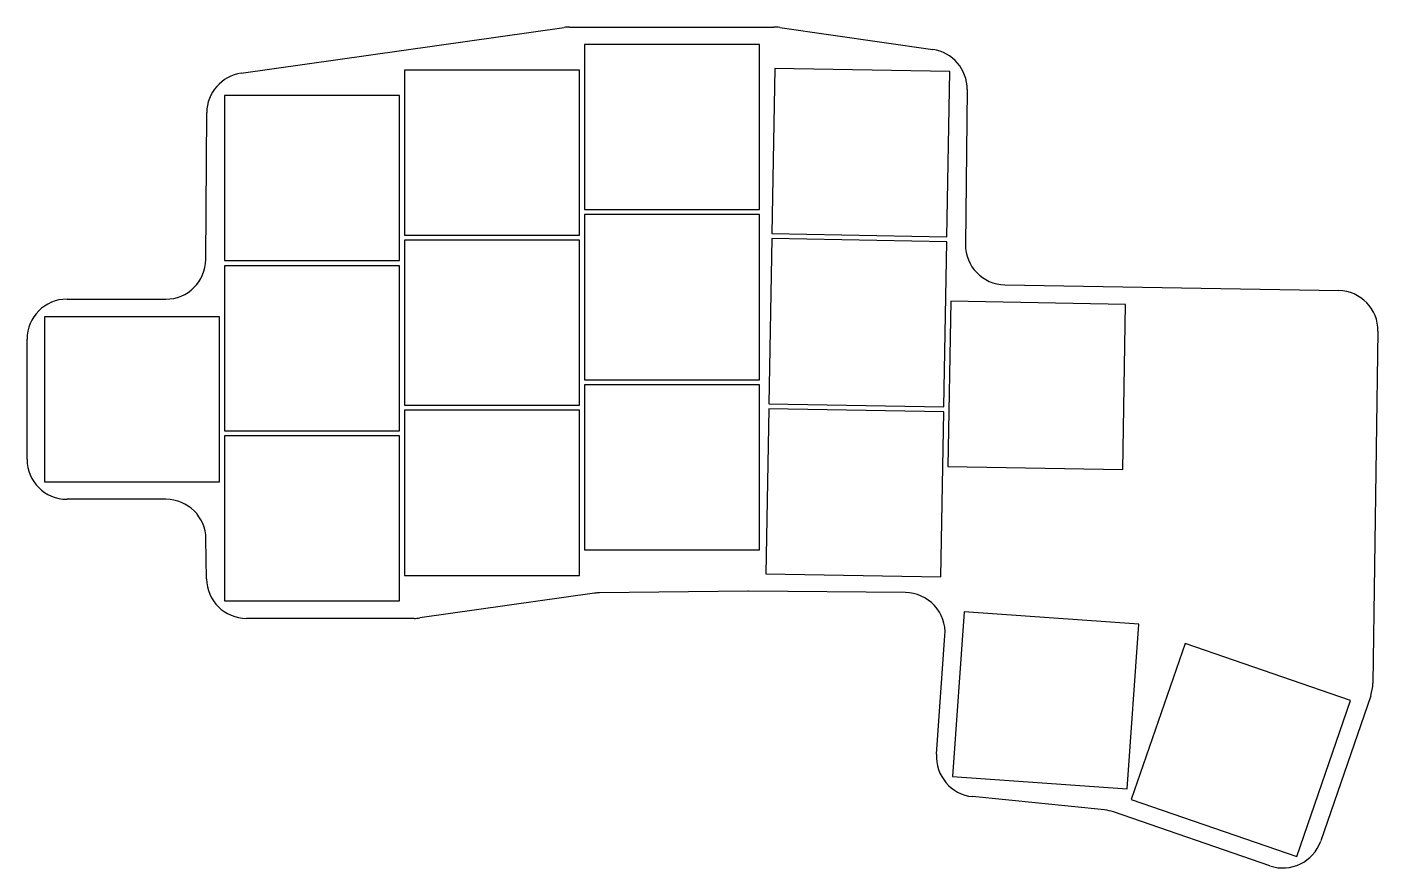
# Model space of a CAD drawing. Header units: millimetres. Extents: x 150 to 285, y -200 to -116.
import ezdxf

# ---------------------------------------------------------------- set-up
doc = ezdxf.new("R2010")
doc.units = ezdxf.units.MM

msp = doc.modelspace()

# ---------------------------------------------------------------- linework, layer by layer
for p, q in [((170.92, -120.42), (203.22, -115.84)), ((203.78, -115.8), (224.21, -115.8)), ((224.78, -115.84), (240.1, -118.04)), ((222.75, -117.55), (205.25, -117.55)), ((205.25, -117.55), (205.25, -134.05)), ((222.75, -134.05), (222.75, -117.55)), ((204.75, -120.1), (187.25, -120.1)), ((187.25, -120.1), (187.25, -136.6)), ((204.75, -136.6), (204.75, -120.1)), ((224.29, -119.95), (224, -136.45)), ((241.79, -120.26), (224.29, -119.95)), ((241.5, -136.76), (241.79, -120.26)), ((186.75, -122.65), (169.25, -122.65)), ((169.25, -122.65), (169.25, -139.15)), ((186.75, -139.15), (186.75, -122.65)), ((243.53, -122.04), (243.36, -137.52)), ((167.38, -139.03), (167.48, -124.35)), ((205.25, -134.05), (222.75, -134.05)), ((222.75, -134.55), (205.25, -134.55)), ((205.25, -134.55), (205.25, -151.05)), ((222.75, -151.05), (222.75, -134.55)), ((224, -136.45), (241.5, -136.76)), ((187.25, -136.6), (204.75, -136.6)), ((204.75, -137.1), (187.25, -137.1)), ((187.25, -137.1), (187.25, -153.6)), ((204.75, -153.6), (204.75, -137.1)), ((223.99, -136.95), (223.7, -153.45)), ((241.49, -137.26), (223.99, -136.95)), ((241.2, -153.75), (241.49, -137.26)), ((169.25, -139.15), (186.75, -139.15)), ((186.75, -139.65), (169.25, -139.65)), ((169.25, -139.65), (169.25, -156.15)), ((186.75, -156.15), (186.75, -139.65)), ((247.29, -141.56), (280.69, -142.14)), ((153.5, -143), (163.38, -143)), ((241.89, -143.21), (241.6, -159.71)), ((259.38, -143.52), (241.89, -143.21)), ((259.09, -160.02), (259.38, -143.52)), ((168.75, -144.75), (151.25, -144.75)), ((151.25, -144.75), (151.25, -161.25)), ((168.75, -161.25), (168.75, -144.75)), ((149.5, -159), (149.5, -147)), ((284.62, -146.2), (284.11, -181.38)), ((205.25, -151.05), (222.75, -151.05)), ((222.75, -151.55), (205.25, -151.55)), ((205.25, -151.55), (205.25, -168.05)), ((222.75, -168.05), (222.75, -151.55)), ((187.25, -153.6), (204.75, -153.6)), ((223.7, -153.95), (223.41, -170.45)), ((223.7, -153.45), (241.2, -153.75)), ((241.19, -154.25), (223.7, -153.95)), ((204.75, -154.1), (187.25, -154.1)), ((187.25, -154.1), (187.25, -170.6)), ((204.75, -170.6), (204.75, -154.1)), ((240.9, -170.75), (241.19, -154.25)), ((169.25, -156.15), (186.75, -156.15)), ((186.75, -156.65), (169.25, -156.65)), ((169.25, -156.65), (169.25, -173.15)), ((186.75, -173.15), (186.75, -156.65)), ((241.6, -159.71), (259.09, -160.02)), ((151.25, -161.25), (168.75, -161.25)), ((163.4, -163), (153.5, -163)), ((167.45, -170.95), (167.4, -166.95)), ((205.25, -168.05), (222.75, -168.05)), ((187.25, -170.6), (204.75, -170.6)), ((223.41, -170.45), (240.9, -170.75)), ((206.25, -172.39), (188.78, -174.86)), ((221.58, -172.17), (206.76, -172.35)), ((237.36, -172.33), (221.67, -172.17)), ((169.25, -173.15), (186.75, -173.15)), ((243.23, -174.25), (242.08, -190.71)), ((260.69, -175.47), (243.23, -174.25)), ((188.22, -174.9), (171.45, -174.9)), ((259.53, -191.93), (260.69, -175.47)), ((240.48, -188.46), (241.31, -176.61)), ((265.33, -177.41), (259.95, -193.01)), ((281.87, -183.11), (265.33, -177.41)), ((276.5, -198.71), (281.87, -183.11)), ((283.89, -182.63), (278.89, -197.15)), ((242.08, -190.71), (259.53, -191.93)), ((257.27, -194.05), (244.07, -192.72)), ((259.95, -193.01), (276.5, -198.71)), ((273.8, -199.63), (258.17, -194.25))]:
    msp.add_line(p, q)
for centre, start, end in [((203.78, -119.8), 90, 98.0632), ((224.21, -119.8), 81.8222, 90), ((239.53, -122), 359.3745, 81.8222), ((171.48, -124.38), 98.0632, 179.6111), ((247.36, -137.56), 179.3745, 269), ((163.38, -139), 270, 359.6111), ((153.5, -147), 90, 180), ((280.62, -146.14), 359.1617, 89), ((153.5, -159), 180, 270), ((163.4, -167), 0.7222, 90), ((171.45, -170.9), 180.7222, 270), ((206.81, -176.35), 90.6998, 98.0632), ((221.63, -176.17), 89.3895, 90.6998), ((237.32, -176.33), 356, 89.3895), ((188.22, -170.9), 270, 278.0632), ((280.11, -181.32), 341, 359.1617), ((244.47, -188.74), 176, 264.2484), ((256.87, -198.03), 71, 84.2484), ((275.11, -195.85), 251, 341)]:
    msp.add_arc(centre, 4, start, end)

doc.saveas('drawing.dxf')
